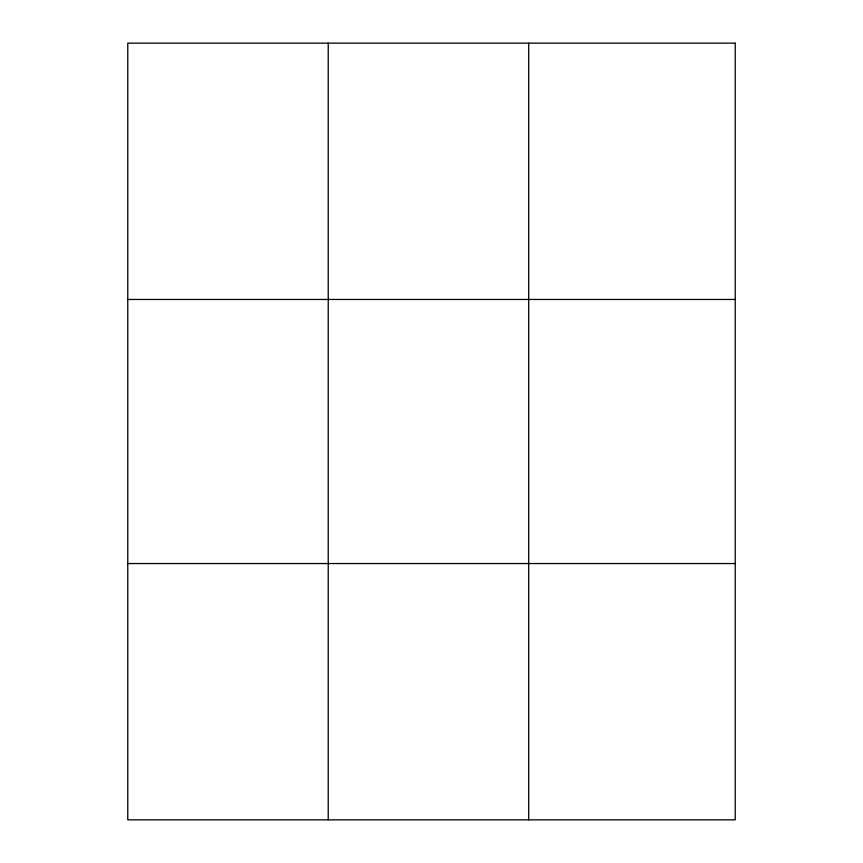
<?xml version="1.0" encoding="UTF-8"?>
<svg xmlns="http://www.w3.org/2000/svg" width="863" height="863" viewBox="0 0 863 863"><rect width="100%" height="100%" fill="white"/><g stroke="black" fill="none" stroke-linecap="round" stroke-linejoin="round"><path stroke-width="1.29" d="M328.231 819.85L328.231 43.15M528.695 819.85L528.695 43.15M127.767 299.461L735.233 299.461M127.767 563.539L735.233 563.539M735.233 43.15L735.233 819.85L127.767 819.85L127.767 43.15L735.233 43.15"/></g></svg>
